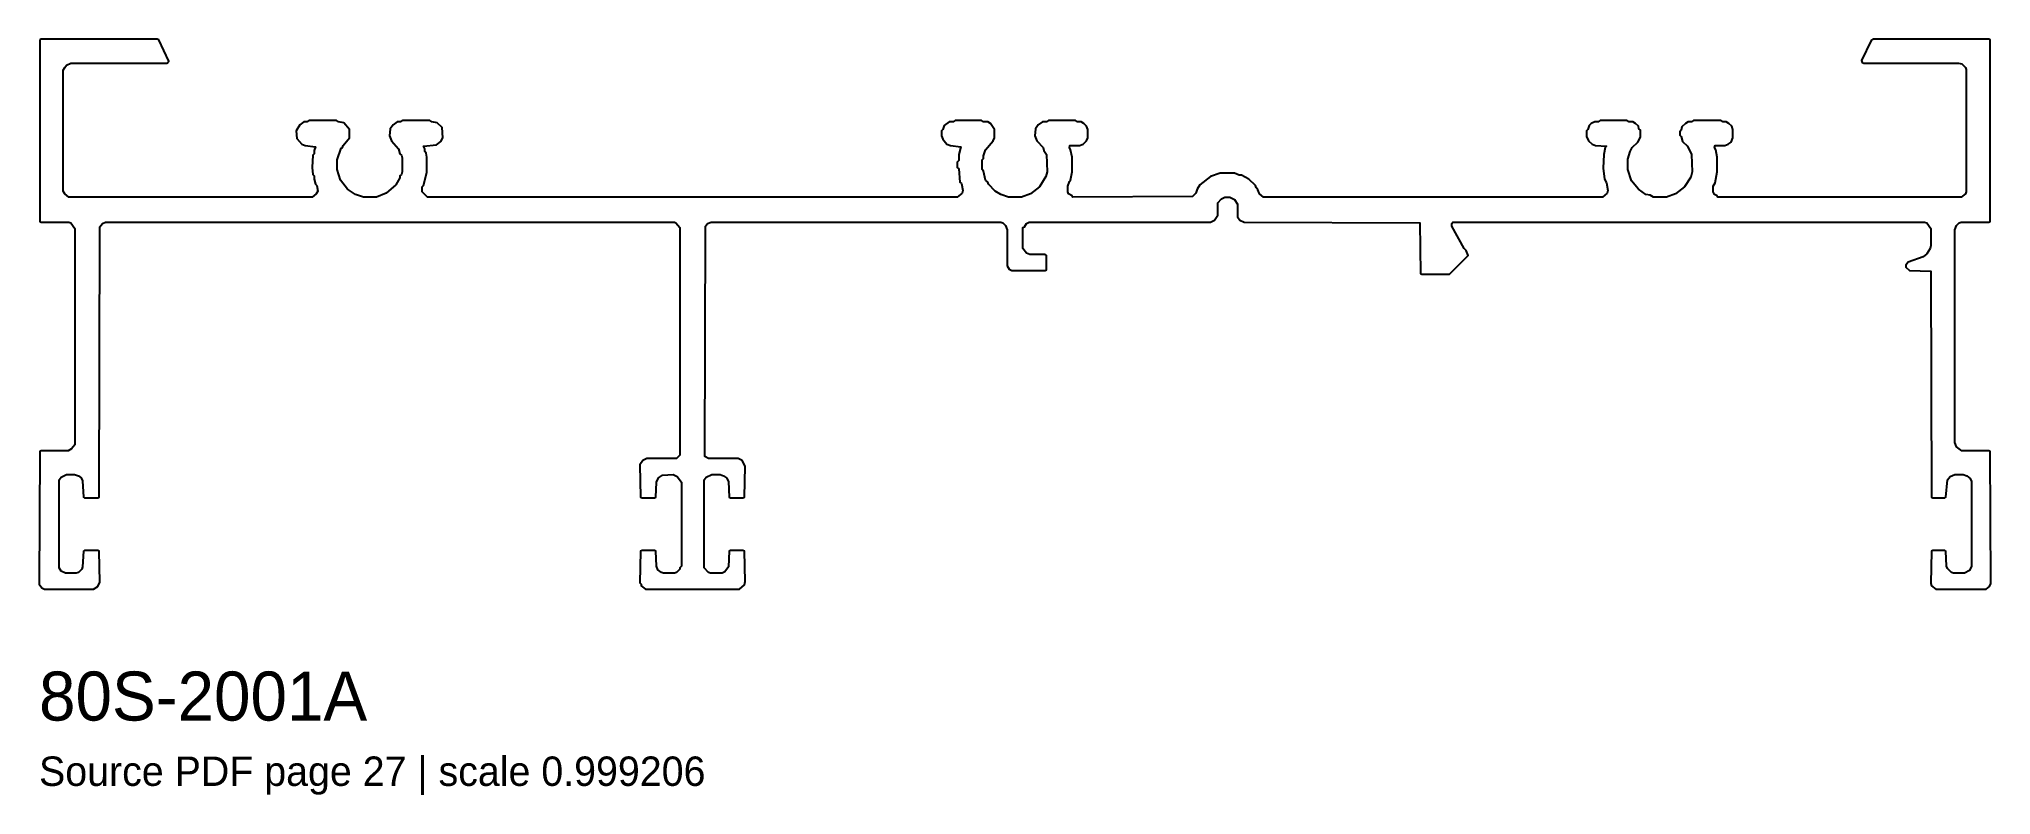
# Model space of a CAD drawing. Header units: millimetres. Extents: x 0 to 119, y -13 to 34.
import ezdxf

# ---------------------------------------------------------------- set-up
doc = ezdxf.new("R2010")
doc.units = ezdxf.units.MM
doc.layers.add('INFO', color=7, linetype='Continuous')
doc.layers.add('PROFILE', color=7, linetype='Continuous')

msp = doc.modelspace()

# ---------------------------------------------------------------- linework, layer by layer
at = {"layer": 'PROFILE'}
msp.add_lwpolyline([(0.04, 33.67), (0.04, 22.55), (0.13, 22.5), (1.82, 22.5), (1.95, 22.46), (2.2, 22.12), (2.2, 8.88), (1.99, 8.63), (1.78, 8.5), (0.13, 8.5), (0.04, 8.46), (0, 0.34), (0.17, 0.13), (0.34, 0.04), (3.34, 0.04), (3.6, 0.21), (3.72, 0.47), (3.68, 2.37), (3.6, 2.41), (2.79, 2.41), (2.71, 2.37), (2.66, 1.4), (2.62, 1.27), (2.41, 1.06), (2.28, 1.02), (1.61, 1.02), (1.35, 1.14), (1.23, 1.35), (1.23, 6.73), (1.35, 6.89), (1.69, 7.06), (2.16, 7.06), (2.41, 6.98), (2.58, 6.85), (2.66, 6.68), (2.71, 5.67), (2.79, 5.63), (3.6, 5.63), (3.68, 5.67), (3.72, 22.21), (3.89, 22.42), (4.06, 22.5), (38.87, 22.5), (38.96, 22.46), (39.21, 22.17), (39.21, 8.25), (39, 8.04), (37.18, 8.04), (36.93, 7.91), (36.76, 7.66), (36.8, 5.67), (36.89, 5.63), (37.65, 5.63), (37.73, 5.67), (37.77, 6.6), (37.9, 6.85), (38.15, 7.02), (38.79, 7.06), (39.04, 6.94), (39.3, 6.6), (39.3, 1.44), (39.21, 1.35), (39.21, 1.27), (39, 1.06), (38.87, 1.02), (38.2, 1.02), (38.07, 1.06), (37.86, 1.23), (37.77, 1.44), (37.73, 2.37), (37.65, 2.41), (36.89, 2.41), (36.8, 2.37), (36.76, 0.42), (36.84, 0.34), (36.84, 0.25), (37.1, 0.04), (42.85, 0.04), (43.15, 0.3), (43.19, 0.51), (43.15, 2.37), (43.06, 2.41), (42.3, 2.41), (42.22, 2.37), (42.17, 1.4), (41.96, 1.1), (41.79, 1.02), (41.07, 1.02), (40.95, 1.06), (40.69, 1.35), (40.69, 6.73), (40.82, 6.89), (41.16, 7.06), (41.67, 7.06), (41.88, 6.98), (42.05, 6.85), (42.17, 6.64), (42.22, 5.67), (42.3, 5.63), (43.06, 5.63), (43.15, 5.67), (43.19, 7.57), (43.02, 7.91), (42.77, 8.04), (40.95, 8.04), (40.73, 8.16), (40.78, 22.25), (40.9, 22.42), (41.12, 22.5), (58.84, 22.5), (58.97, 22.46), (59.13, 22.29), (59.22, 22.04), (59.22, 19.84), (59.35, 19.63), (59.52, 19.54), (61.55, 19.54), (61.63, 19.58), (61.63, 20.47), (61.55, 20.52), (60.62, 20.52), (60.4, 20.6), (60.19, 20.9), (60.19, 22.17), (60.28, 22.21), (60.4, 22.42), (60.57, 22.5), (71.66, 22.5), (71.91, 22.63), (72.12, 22.93), (72.12, 23.69), (72.33, 23.94), (72.54, 24.03), (72.84, 24.03), (73.14, 23.9), (73.31, 23.6), (73.31, 22.84), (73.47, 22.63), (73.73, 22.5), (84.47, 22.46), (84.51, 19.37), (84.6, 19.33), (86.29, 19.33), (87.43, 20.47), (87.31, 20.77), (87.18, 20.9), (86.42, 22.25), (86.42, 22.42), (86.5, 22.5), (115.35, 22.5), (115.48, 22.46), (115.73, 22.12), (115.73, 21.07), (115.69, 20.9), (115.48, 20.56), (115.27, 20.39), (114.34, 20.05), (114.21, 19.88), (114.21, 19.75), (114.42, 19.54), (115.73, 19.5), (115.77, 5.67), (115.86, 5.63), (116.58, 5.63), (116.66, 5.67), (116.75, 6.73), (116.92, 6.94), (117.21, 7.06), (117.72, 7.06), (117.93, 6.98), (118.14, 6.81), (118.23, 6.64), (118.23, 1.44), (118.1, 1.18), (117.8, 1.02), (117.13, 1.02), (117, 1.06), (116.75, 1.31), (116.7, 1.44), (116.66, 2.37), (116.58, 2.41), (115.86, 2.41), (115.77, 2.37), (115.73, 0.38), (115.77, 0.25), (116.03, 0.04), (119.12, 0.04), (119.33, 0.21), (119.41, 0.38), (119.37, 8.46), (119.29, 8.5), (117.64, 8.5), (117.3, 8.76), (117.21, 9.01), (117.21, 22.04), (117.3, 22.29), (117.47, 22.46), (117.59, 22.5), (119.29, 22.5), (119.37, 22.55), (119.37, 33.67), (119.29, 33.71), (112.22, 33.71), (112.09, 33.63), (111.5, 32.4), (111.54, 32.27), (111.63, 32.23), (117.42, 32.23), (117.64, 32.19), (117.85, 31.98), (117.89, 31.85), (117.89, 24.36), (117.85, 24.24), (117.59, 24.03), (102.7, 24.03), (102.66, 24.11), (102.49, 24.2), (102.41, 24.36), (102.41, 24.7), (102.53, 24.91), (102.66, 25.59), (102.66, 26.48), (102.58, 26.94), (102.49, 27.07), (102.53, 27.2), (103.13, 27.2), (103.34, 27.28), (103.51, 27.41), (103.63, 27.66), (103.63, 28.17), (103.55, 28.38), (103.38, 28.55), (103.21, 28.64), (103, 28.64), (102.87, 28.72), (101.22, 28.72), (101.1, 28.64), (100.88, 28.64), (100.72, 28.55), (100.5, 28.34), (100.46, 28.13), (100.38, 28.04), (100.38, 27.83), (100.46, 27.75), (100.55, 27.45), (100.84, 27.16), (101.1, 26.65), (101.14, 25.59), (101.05, 25.25), (100.67, 24.66), (100.12, 24.24), (99.57, 24.03), (98.77, 24.03), (98.56, 24.15), (98.3, 24.2), (97.84, 24.53), (97.42, 25.04), (97.2, 25.72), (97.2, 26.35), (97.33, 26.82), (97.46, 27.07), (97.8, 27.41), (97.97, 27.71), (97.97, 28.13), (97.88, 28.21), (97.84, 28.38), (97.67, 28.55), (97.5, 28.64), (97.25, 28.64), (97.12, 28.72), (95.51, 28.72), (95.39, 28.64), (95.17, 28.64), (94.96, 28.55), (94.84, 28.43), (94.75, 28.17), (94.67, 28.09), (94.67, 27.75), (94.79, 27.49), (95.01, 27.28), (95.22, 27.2), (95.89, 27.16), (95.81, 27.07), (95.72, 26.65), (95.68, 25.8), (95.77, 25.13), (95.89, 24.91), (95.98, 24.45), (95.94, 24.28), (95.64, 24.03), (74.91, 24.03), (74.66, 24.24), (74.57, 24.49), (74.45, 24.62), (74.41, 24.75), (74.02, 25.13), (73.56, 25.38), (73.43, 25.38), (73.14, 25.51), (72.25, 25.51), (71.66, 25.3), (71.02, 24.79), (70.85, 24.53), (70.77, 24.28), (70.56, 24.07), (63.24, 24.03), (63.2, 24.11), (62.98, 24.24), (62.94, 24.36), (62.94, 24.7), (63.03, 25), (63.11, 25.08), (63.2, 25.59), (63.2, 26.48), (63.11, 26.94), (63.03, 27.07), (63.07, 27.2), (63.66, 27.2), (63.87, 27.28), (64.08, 27.49), (64.17, 27.66), (64.17, 28.17), (64.08, 28.38), (63.91, 28.55), (63.75, 28.64), (63.53, 28.64), (63.41, 28.72), (61.76, 28.72), (61.63, 28.64), (61.38, 28.64), (61.12, 28.47), (60.95, 28.21), (60.91, 27.79), (61.04, 27.49), (61.42, 27.07), (61.46, 26.9), (61.63, 26.65), (61.67, 25.59), (61.59, 25.3), (61.21, 24.66), (60.66, 24.24), (60.11, 24.03), (59.3, 24.03), (58.84, 24.2), (58.5, 24.41), (58.08, 24.83), (58.04, 24.96), (57.91, 25.08), (57.78, 25.63), (57.7, 25.72), (57.7, 26.31), (57.78, 26.4), (57.78, 26.56), (57.91, 26.94), (58.37, 27.49), (58.46, 27.66), (58.46, 28.17), (58.2, 28.55), (58.04, 28.64), (57.78, 28.64), (57.65, 28.72), (56.05, 28.72), (55.92, 28.64), (55.67, 28.64), (55.37, 28.43), (55.29, 28.17), (55.2, 28.09), (55.2, 27.79), (55.29, 27.58), (55.54, 27.28), (55.75, 27.2), (56.39, 27.11), (56.26, 26.65), (56.26, 26.27), (56.17, 26.18), (56.17, 25.85), (56.26, 25.76), (56.34, 24.96), (56.43, 24.87), (56.51, 24.45), (56.47, 24.28), (56.17, 24.03), (23.77, 24.03), (23.43, 24.36), (23.43, 24.66), (23.52, 24.75), (23.73, 25.55), (23.73, 26.48), (23.69, 26.73), (23.6, 26.82), (23.6, 26.99), (23.52, 27.16), (24.32, 27.24), (24.58, 27.45), (24.7, 27.66), (24.66, 28.3), (24.36, 28.59), (24.03, 28.64), (23.9, 28.72), (22.25, 28.72), (22.12, 28.64), (21.91, 28.64), (21.66, 28.47), (21.49, 28.21), (21.45, 27.79), (21.57, 27.49), (22, 26.99), (22.08, 26.69), (22.17, 26.61), (22.21, 26.44), (22.21, 25.59), (22.17, 25.42), (22.08, 25.34), (22.08, 25.21), (21.83, 24.79), (21.23, 24.28), (20.64, 24.03), (19.84, 24.03), (19.37, 24.2), (18.87, 24.53), (18.44, 25.08), (18.23, 25.72), (18.23, 26.31), (18.48, 27.03), (18.57, 27.07), (18.61, 27.2), (18.99, 27.66), (18.99, 28.17), (18.65, 28.59), (18.32, 28.64), (18.19, 28.72), (16.54, 28.72), (16.41, 28.64), (16.2, 28.64), (15.95, 28.47), (15.74, 28.09), (15.78, 27.62), (16.07, 27.28), (16.29, 27.2), (16.92, 27.11), (16.84, 26.9), (16.84, 26.69), (16.75, 26.61), (16.71, 25.85), (16.75, 25.42), (16.84, 25.34), (16.84, 25.13), (16.92, 24.83), (17, 24.75), (17.05, 24.41), (16.96, 24.24), (16.71, 24.03), (1.82, 24.03), (1.57, 24.24), (1.48, 24.41), (1.48, 31.81), (1.57, 31.98), (1.69, 32.11), (1.95, 32.23), (7.83, 32.23), (7.95, 32.36), (7.32, 33.67), (7.23, 33.71), (0.13, 33.71)], close=True, dxfattribs=at)

# ---------------------------------------------------------------- texts
at = {"layer": 'INFO'}
for s, height, p in [('80S-2001A', 3, (0, -8)), ('Source PDF page 27 | scale 0.999206', 1.8, (0, -12))]:
    msp.add_text(s, height=height, dxfattribs=at).set_placement(p)

doc.saveas('drawing.dxf')
